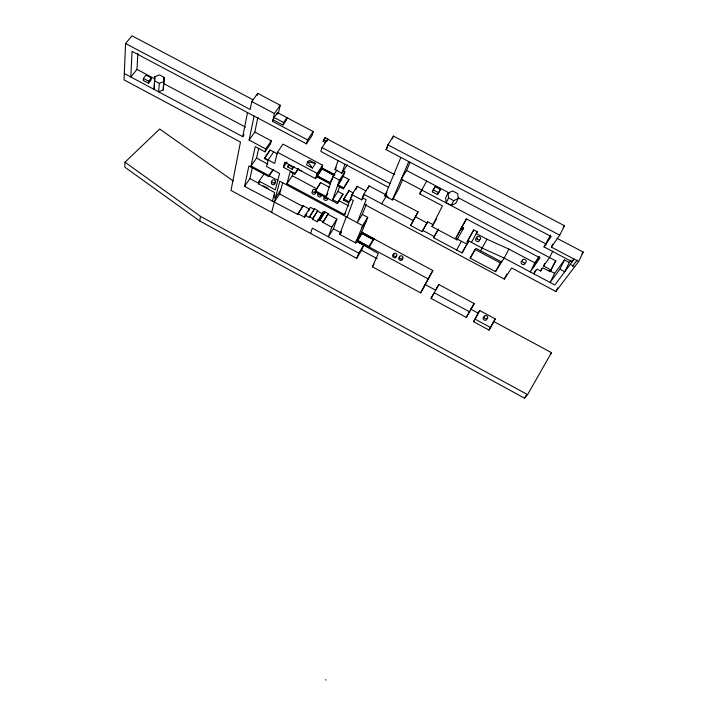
<?xml version="1.0" encoding="UTF-8"?>
<svg xmlns="http://www.w3.org/2000/svg" width="716" height="716" viewBox="0 0 716 716"><rect width="100%" height="100%" fill="white"/><g stroke="black" fill="none" stroke-linecap="round" stroke-linejoin="round"><path stroke-width="1.07" d="M154.835 76.693L154.083 89.384L154.835 76.693L159.516 74.894L164.089 77.328L164 81.57L159.319 83.378L158.621 91.809L163.257 90.001L163.346 85.786M253.097 99.81L131.95 35.8L125.569 43.515L124.047 79.888L240.46 142.054L231 190.447L356.693 258.333L361.571 250.287L363.71 245.114L355.888 240.898M233.21 180.96L159.668 129.023L124.987 162.21L124.772 167.123L199.755 220.993L524.524 398.177L527.567 394.632L551.499 352.648L493.843 321.574M306.439 143.826L307.549 139.906L272.581 121.389L274.121 117.505L277.531 112.663L313.187 131.565L312.06 135.512L306.439 143.826L132.048 51.355L130.831 76.988L136.971 69.389L137.848 53.297M143.388 78.429L143.263 80.425L148.516 83.226L151.148 79.906L151.3 77.91L146.037 75.117L143.388 78.429L148.651 81.23L148.516 83.226M163.624 82.617L164.089 77.328M163.257 90.001L164 81.57M199.755 220.993L200.489 216.375L124.987 162.21M325.789 680.102L325.807 679.609M124.298 73.506L242.76 136.675L247.512 112.582M278.372 113.173L280.242 105.261L257.697 93.366L251.764 101.547L250.17 109.512L125.569 43.515M257.286 95.371L257.697 93.366M302.268 207.327L297.668 214.37L244.55 186.375L248.9 166.005L268.643 176.592L268.903 175.554L251.039 165.978L255.227 146.61L265.001 151.828L265.681 148.901L249.114 140.067L254.073 116.055M249.114 140.067L254.798 132.066L257.903 117.37M244.55 186.375L249.929 178.633L252.524 166.765M251.039 165.978L256.543 158.093L258.7 148.346M272.581 121.389L274.407 113.522L280.242 105.261M272.393 201.384L274.667 192.55L258.476 183.851L259.111 181.139L264.517 173.281M259.111 181.139L275.365 189.865L279.58 173.478L266.576 166.515L268.017 160.456L264.374 158.513L270.057 149.975L277.405 153.886M277.128 114.372L277.531 112.663M254.798 132.066L271.292 140.846L270.594 143.791L265.001 151.828M269.932 150.512L270.057 149.975M282.972 125.049L283.599 122.517L286.982 117.666L286.346 120.207L282.972 125.049L273.521 120.046M316.857 175.536L321.672 168.233L322.621 165.199L283.026 144.149L277.441 152.257L274.675 163.418L264.499 157.976M271.641 212.401L279.777 181.211L362.663 225.594L355.709 242.966L339.76 234.374L346.284 216.814M345.721 212.849L344.575 214.666L286.919 183.77L290.195 171.688L294.813 174.149L294.992 173.487L283.402 167.293L284.735 162.192L315.577 178.651L322.102 168.573L334.676 175.268M274.398 201.831L279.67 193.991L282.677 182.652M287.769 166.971L288.315 164.913L292.746 167.276L292.182 169.325L287.769 166.971L288.969 165.19M286.919 183.77L292.298 175.76L293.139 172.717M307.629 161.637L306.663 164.957L312.453 168.045L315.479 163.49L309.697 160.411L307.629 161.637L312.453 168.045M297.668 214.37L303.083 205.68L309.742 209.269L308.596 211.032M303.083 205.68L302.85 206.45L279.67 193.991M325.583 142.663L323.158 141.383L325.154 137.553L328.384 139.262M394.319 174.436L327.597 139.181L322.021 147.577L320.831 151.461L388.457 187.315M324.894 138.385L325.154 137.553M327.114 140.757L327.597 139.181M315.577 178.651L317.188 173.442L322.621 165.199M297.892 213.61L304.586 217.216L305.186 215.265L310.359 207.3L314.566 209.564M322.102 168.573L317.206 176.261L329.816 182.983L332.761 178.436M320.974 170.444L321.439 168.967M339.688 186.437L337.952 191.432L343.027 194.143L337.37 203.577L315.031 191.619L320.625 182.616L329.405 187.306M305.186 215.265L309.196 217.422L314.557 208.812L317.797 210.558L312.445 219.168L317.278 221.772L321.833 214.657M320.625 182.616L315.031 191.619M314.557 208.812L309.196 217.422M312.445 219.168L317.797 210.558M310.592 233.434L312.328 228.136L358.797 253.204L356.693 258.333M329.816 182.983L331.732 179.814M317.278 221.772L323.095 211.703L324.625 212.527L319.497 220.546L317.958 219.714M315.3 190.76L326.084 196.524L332.716 176.548L336.914 170.077M347.287 164.823L341.881 173.209L335.025 169.567L338.015 160.572M319.497 220.546L324.849 211.864L328.259 213.69L322.907 222.381L331.785 227.16L328.367 236.781L333.396 228.798L336.869 219.096L328.026 214.352M324.625 212.527L324.849 211.864M322.907 222.381L328.259 213.69M337.37 203.577L337.791 202.368L332.698 199.648L337.469 185.739L343.34 188.863L349.014 179.51L343.259 176.449L344.861 171.813L342.713 170.677M343.34 188.863L343.698 187.843L337.916 184.764L339.491 180.155L344.861 171.813M341.881 173.209L344.951 164.241M344.575 214.666L348.862 202.986L343.349 200.041L343.743 198.923L348.996 190.644L353.579 193.096M348.996 190.644L343.349 200.041M343.743 198.923L349.274 201.876L351.923 194.662L357.195 186.312L365.903 190.948M355.915 189.776L357.195 186.312M347.054 217.279L353.292 200.525L350.348 198.95L352.093 196.184M351.923 194.662L361.643 199.845L363.782 194.269L369.035 185.856L385.826 194.77M368.015 188.505L369.035 185.856M573.113 259.917L572.2 261.788L544.008 246.913L551.177 236.504L386.04 149.617L387.902 144.865L393.424 136.076L564.477 225.737L559.742 235.161L551.365 247.101L578.662 261.492L583.236 252.077L557.039 238.303M366.332 204.203L362.296 214.478L357.195 222.721L366.162 199.764L362.43 197.777M392.296 138.949L393.424 136.076M357.481 241.337L368.293 247.154M362.314 214.433L367.738 217.333L360.685 234.839L355.709 242.966M402.75 179.322L398.588 188.988L392.377 199.925L384.877 195.942L400.862 157.413M369.232 247.056L374.173 238.867L361.75 232.199M373.412 239.126L373.609 238.679L362.332 232.628L362.153 233.085L373.412 239.126L368.964 246.438L357.83 240.451L362.305 233.13M374.173 238.867L373.895 239.52L361.482 232.852L357.606 239.18M392.377 199.925L408.782 161.583M535.595 270.156L533.76 273.789L537.045 269.109L540.589 270.997L542.844 267.829L550.094 271.668L555.831 260.875L401.246 179.179L406.554 170.462L409.946 162.586M374.128 238.983L432.84 270.514L420.605 292.862L372.418 266.835L378.272 253.58L356.496 240.997M461.757 226.972L463.637 227.965L456.978 239.905L431.999 226.605L442.434 205.868L419.666 193.821L426.709 181.085M433.395 224.824L427.667 221.772L422.082 231.581L410.653 225.486L418.063 211.891L392.672 198.413M410.653 225.486L418.063 211.891M432.285 191.816L435.122 186.625L440.394 189.409L439.445 191.351L437.548 194.6L432.285 191.816L435.122 186.625M437.548 194.6L440.394 189.409M569.283 262.477L564.727 271.758L559.903 269.198L550.094 282.471L554.623 273.333L564.477 259.935L569.283 262.477L571.153 259.962M364.355 204.391L504.306 279.061L511.645 267.963L555.885 291.502L557.675 287.85M422.082 231.581L427.667 221.772M559.903 269.198L564.477 259.935M550.094 271.668L554.22 263.399M448.046 193.096L445.612 197.956L446.149 202.771L451.232 205.465L455.77 203.317L458.285 198.493L457.721 193.651L452.61 190.966L448.046 193.096L448.592 197.938L446.149 202.771M552.806 251.083L549.548 257.563L543.551 266.003L551.248 270.084M551.365 247.101L552.779 244.308M540.589 270.997L541.967 268.258M543.551 266.003L544.939 263.255M539.318 256.409L534.852 262.861L530.243 271.919L540.007 257.858L466.376 218.899L455.994 237.846L457.631 238.714L456.978 239.905M533.501 267.229L538.128 258.127M544.008 246.913L550.523 235.018M468.837 241.015L462.071 252.9L433.574 237.712L438.031 229.791M451.232 205.465L453.72 200.641L458.285 198.493M489.046 330.076L495.239 318.906L479.774 310.574L478.127 313.098L473.589 321.726L489.046 330.076L495.239 318.906M504.306 279.061L506.865 274.139M473.589 321.726L479.774 310.574M500.162 262.817L474.959 249.41L470.188 258.163L495.49 271.659L501.325 261M534.852 262.861L508.906 249.105L504.18 258.073L495.49 271.659M466.313 317.439L474.26 303.584L438.81 284.503L431.068 298.393L466.313 317.439L469.75 310.968M420.605 292.862L432.84 270.514M422.995 288.763L423.89 287.098M508.906 249.105L487.014 239.234L480.606 250.806M455.994 237.846L466.653 218.568M471.423 242.393L477.25 231.787L473.741 229.925L467.038 242.026L467.978 242.527M463.637 227.965L462.975 229.165L461.104 228.162M467.038 242.026L473.741 229.925M462.071 252.9L466.877 244.174L457.64 239.251M456.629 250L461.471 241.292M438.81 284.503L435.614 290.195L425.241 284.601M431.068 298.393L434.227 292.763L469.821 311.952M384.877 195.942L386.953 192.309M433.574 237.712L438.505 229.075M524.524 398.177L526.179 395.268M431.999 226.605L436.438 218.89M476.382 233.309L477.25 231.787M470.188 258.163L475.952 248.336L501.665 262.011M419.666 193.821L422.27 189.445M372.418 266.835L374.029 264.132M358.797 253.204L363.71 245.114M361.75 232.199L356.756 240.343L428.132 278.891M381.628 203.783L386.237 196.238M362.663 225.594L367.738 217.333M361.41 228.726L366.467 220.492M363.012 196.846L364.175 194.985M339.76 234.374L341.442 231.689M361.643 199.845L362.797 197.983M386.04 149.617L387.696 146.995M331.785 227.16L336.869 219.096M349.274 201.876L350.437 200.032M343.698 187.843L349.014 179.51M337.791 202.368L343.027 194.143M332.698 199.648L337.952 191.432M474.26 303.584L470.725 309.115L478.127 313.098M337.916 184.764L343.259 176.449M338.059 184.817L341.613 179.277M326.084 196.524L327.839 193.803M335.025 169.567L336.234 167.714M304.586 217.216L306.878 213.681M323.158 141.383L324.679 139.11M294.992 173.487L298.312 168.546M294.813 174.149L298.125 169.209L301.212 170.856M280.735 189.973L275.436 197.84L273.566 196.837L274.747 195.083M292.182 169.325L293.981 166.658M307.549 139.906L313.187 131.565M283.402 167.293L287.062 161.914M268.903 175.554L273.136 169.37M268.643 176.592L273.476 169.54M258.476 183.851L259.675 182.106M268.142 159.928L273.691 151.908M264.374 158.513L269.314 151.398M265.681 148.901L271.292 140.846M563.277 227.464L564.477 225.737M242.76 136.675L244.031 134.903M554.676 262.486L555.831 260.875M574.187 259.138L554.819 284.977L504.18 258.073L482.208 248.121L467.897 240.513M572.469 266.334L577.177 260.096M581.893 253.867L583.236 252.077M555.885 291.502L578.662 261.492M148.651 81.23L151.3 77.91M550.246 354.151L551.499 352.648M307.656 161.601L315.479 163.49M387.902 144.865L559.742 235.161M406.554 170.462L449.442 193.078M458.338 197.768L546.29 244.138M433.216 189.874L438.496 192.658M448.592 197.938L453.72 200.641M570.303 264.32L574.733 266.665M251.764 101.547L274.407 113.522M323.632 139.835L326.872 141.544M274.121 117.505L283.599 122.517M322.021 147.577L390.005 183.582M548.877 270.29L554.623 273.333M476.283 233.55L487.014 239.234M460.898 229.075L462.527 229.943M415.683 216.939L427.067 222.989M136.971 69.389L154.737 78.832M163.615 83.557L245.507 127.126M334.837 174.713L321.806 167.777L316.4 176.002L330.416 183.475M324.455 169.719L333.754 174.659M321.958 169.021L333.558 175.196M154.728 80.935L159.319 83.378M332.716 176.548L339.491 180.155M363.782 194.269L413.007 220.483M277.441 152.257L317.188 173.442M422.682 230.382L434.191 236.513M317.34 175.814L329.96 182.544M316.257 176.449L330.264 183.923M292.298 175.76L316.633 188.764M339.017 200.74L348.755 205.948M256.543 158.093L267.784 164.098M269.279 175.832L277.853 180.423M361.983 233.613L373.045 239.556M317.591 211.184L322.406 213.771M249.929 178.633L258.539 183.26M263.318 185.829L268.106 188.406M319.712 219.884L323.131 221.727M357.329 241.22L368.436 247.19M333.396 228.798L341.219 233.004M309.393 216.796L312.65 218.541M361.571 250.287L377.243 258.736M475.236 319.229L490.755 327.606M200.489 216.375L527.567 394.632M385.629 194.143L388.493 197.867M315.443 191.995A1.951 1.602 17.1 0 1 314.986 194.117A1.951 1.602 17.1 0 1 312.4 193.678A1.951 1.602 17.1 0 1 312.409 191.485M316.248 191.494A1.951 1.611 17.1 0 1 313.331 192.246A1.951 1.611 17.1 0 1 313.196 189.561A1.951 1.611 17.1 0 1 316.204 190.644M321.386 195.003A1.951 1.611 17.5 0 1 320.446 196.855A1.951 1.611 17.5 0 1 318.038 196.175A1.951 1.611 17.5 0 1 318.137 194.09M321.833 194.492A1.951 1.611 17.5 0 1 318.244 193.043M327.561 198.878A1.951 1.611 17.9 0 1 326.066 200.408A1.951 1.611 17.9 0 1 323.874 199.236A1.951 1.611 17.9 0 1 324.608 197.294M327.937 197.947A1.96 1.611 17.9 0 1 325.118 198.269A1.96 1.611 17.9 0 1 324.796 195.79M486.683 318.271A1.933 1.611 30.2 0 1 485.627 320.285A1.933 1.611 30.2 0 1 483.228 318.987A1.933 1.611 30.2 0 1 484.276 316.973M402.141 257.984A1.933 1.611 23.7 0 1 401.515 260.284A1.933 1.611 23.7 0 1 398.875 259.219A1.933 1.611 23.7 0 1 399.958 257.107M396.261 255.791A1.924 1.611 23.3 0 1 395.259 257.724A1.924 1.611 23.3 0 1 392.842 256.749A1.924 1.611 23.3 0 1 393.424 254.645M393.863 254.502A1.924 1.611 23.3 0 1 394.346 254.475M479.425 239.475A2.094 1.7 26.6 0 1 478.44 241.543A2.094 1.7 26.6 0 1 475.818 240.487A2.094 1.7 26.6 0 1 476.346 238.24M476.811 238.088A2.094 1.7 26.6 0 1 477.321 238.052M525.088 263.336A2.121 1.709 29.2 0 1 523.163 264.571A2.121 1.709 29.2 0 1 521.096 262.826A2.121 1.709 29.2 0 1 522.304 260.991M274.532 182.15A1.915 1.575 14.7 0 1 274.604 184.406A1.915 1.575 14.7 0 1 271.928 184.254A1.915 1.575 14.7 0 1 271.856 181.989M484.168 317.582A1.933 1.611 30.2 0 0 487.354 318.477A1.933 1.611 30.2 0 0 486.182 315.604A1.933 1.611 30.2 0 0 484.168 317.582M399.662 258.181A1.933 1.611 23.7 0 0 402.92 258.342A1.933 1.611 23.7 0 0 401.067 255.764A1.933 1.611 23.7 0 0 399.662 258.181M393.531 255.594A1.933 1.611 23.3 0 0 396.789 255.764A1.933 1.611 23.3 0 0 394.946 253.187A1.933 1.611 23.3 0 0 393.531 255.594M476.928 238.884A2.103 1.7 26.6 0 0 480.418 239.072A2.103 1.7 26.6 0 0 478.333 236.307A2.103 1.7 26.6 0 0 476.928 238.884M522.34 261.447A2.121 1.709 29.2 0 0 525.83 262.432A2.121 1.709 29.2 0 0 524.488 259.344A2.121 1.709 29.2 0 0 522.34 261.447M272.366 182.508A1.915 1.575 14.7 0 0 275.508 181.98A1.915 1.575 14.7 0 0 273.127 179.886A1.915 1.575 14.7 0 0 272.366 182.508"/></g></svg>
